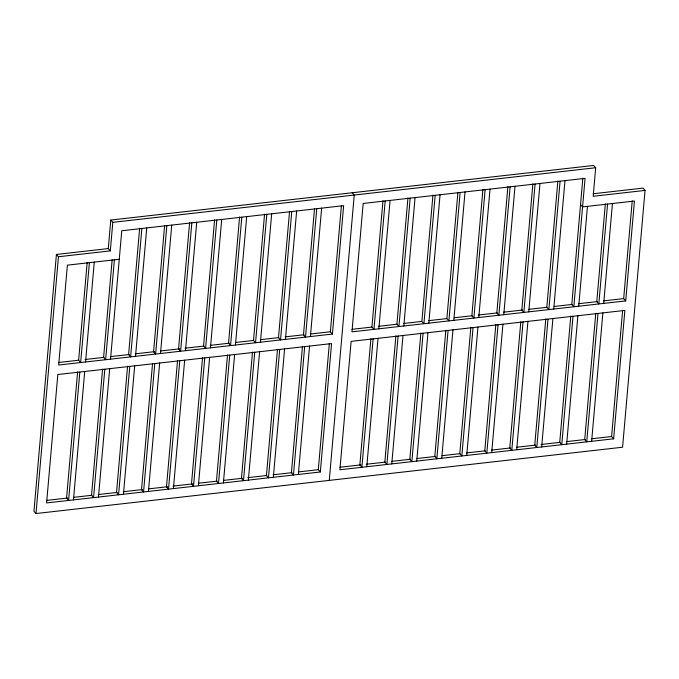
<?xml version="1.0" encoding="UTF-8"?>
<svg xmlns="http://www.w3.org/2000/svg" width="679" height="679" viewBox="0 0 679 679"><rect width="100%" height="100%" fill="white"/><g stroke="black" fill="none" stroke-linecap="round" stroke-linejoin="round"><path stroke-width="1.02" d="M56.416 254.447L58.453 256.747L110.321 250.882L108.292 248.582L56.416 254.447L33.95 511.253L35.987 513.545L622.584 447.223L645.05 190.417L643.013 188.117L593.217 193.753M35.987 513.545L58.453 256.747M77.61 371.846L66.559 498.148L68.587 500.448L79.825 372.041M87.175 262.467L78.62 360.235L80.657 362.527L89.399 262.663M73.476 499.888L84.714 371.489M85.546 361.975L94.279 262.111M108.292 248.582L110.787 220.047L593.641 165.455L595.678 167.747L593.183 196.282L645.05 190.417M110.321 250.882L112.816 222.347L110.787 220.047M102.588 369.02L91.538 495.322L93.575 497.622L104.812 369.215M112.162 259.641L103.607 357.409L105.644 359.709L114.378 259.836M98.463 497.07L109.701 368.663M110.533 359.157L121.762 230.75L343.642 205.661L332.404 334.068L58.657 365.022L67.399 265.149L119.266 259.285M127.576 366.202L116.525 492.496L118.562 494.796L129.791 366.388M139.645 228.28L128.594 354.582L130.623 356.882L141.86 228.475M123.451 494.244L134.68 365.837M135.511 356.331L146.749 227.923M152.563 363.375L141.512 489.669L143.549 491.969L154.778 363.571M164.624 225.462L153.573 351.756L155.61 354.056L166.847 225.657M148.438 491.418L159.667 363.019M160.499 353.504L171.736 225.097M177.542 360.549L166.491 486.843L168.528 489.143L179.765 360.744M189.611 222.636L178.56 348.93L180.597 351.23L191.826 222.831M173.417 488.591L184.654 360.193M185.486 350.678L196.715 222.279M202.529 357.723L191.478 484.017L193.515 486.317L204.752 357.918M214.598 219.809L203.547 346.103L205.584 348.403L216.813 220.004M198.404 485.765L209.633 357.366M210.473 347.852L221.702 219.453M227.516 354.896L216.465 481.199L218.502 483.499L229.731 355.092M239.577 216.983L228.534 343.285L230.563 345.586L241.8 217.178M223.391 482.947L234.62 354.54M235.452 345.025L246.689 216.626M252.495 352.07L241.452 478.372L243.481 480.673L254.718 352.265M264.564 214.157L253.513 340.459L255.55 342.759L266.788 214.352M248.37 480.121L259.607 351.714M260.439 342.208L271.676 213.8M277.482 349.252L266.431 475.546L268.468 477.846L279.706 349.447M289.551 211.33L278.5 337.633L280.537 339.933L291.766 211.525M273.357 477.295L284.594 348.887M285.426 339.381L296.655 210.974M302.469 346.426L291.418 472.72L293.455 475.02L304.684 346.621M314.53 208.512L303.488 334.806L305.516 337.107L316.753 208.708M298.344 474.468L309.573 346.069M310.405 336.555L321.642 208.147M320.335 471.981L331.573 343.582L57.825 374.528L46.596 502.935L320.335 471.981L318.307 469.681L329.357 343.387M332.404 334.068L330.367 331.768L341.418 205.474M329.281 480.384L354.251 195.051L352.214 192.751M370.904 338.685L359.853 464.988L361.89 467.279L373.127 338.88M382.973 200.772L371.922 327.066L373.959 329.366L385.188 200.967M366.779 466.728L378.016 338.329M378.848 328.814L390.077 200.415M395.891 335.859L384.84 462.161L386.877 464.461L398.106 336.054M407.952 197.945L396.909 324.248L398.938 326.548L410.175 198.141M391.766 463.91L402.995 335.502M403.827 325.988L415.064 197.589M420.87 333.033L409.827 459.335L411.856 461.635L423.093 333.228M432.939 195.119L421.888 321.422L423.925 323.722L435.163 195.314M416.745 461.083L427.982 332.676M428.814 323.17L440.051 194.763M445.857 330.215L434.806 456.509L436.843 458.809L448.081 330.41M457.926 192.301L446.875 318.595L448.912 320.895L460.141 192.488M441.732 458.257L452.969 329.85M453.801 320.344L465.03 191.936M470.844 327.388L459.793 453.682L461.83 455.982L473.059 327.584M482.913 189.475L471.863 315.769L473.891 318.069L485.129 189.67M466.719 455.431L477.948 327.032M478.78 317.517L490.017 189.118M495.831 324.562L484.781 450.856L486.818 453.156L498.046 324.757M507.892 186.649L496.841 312.943L498.878 315.243L510.116 186.844M491.698 452.604L502.935 324.206M503.767 314.691L515.005 186.292M520.81 321.736L509.759 448.038L511.796 450.338L523.034 321.931M532.879 183.822L521.828 310.116L523.865 312.416L535.094 184.017M516.685 449.778L527.923 321.379M528.754 311.865L539.983 183.466M545.797 318.909L534.746 445.212L536.783 447.512L548.012 319.105M560.082 181.191L548.853 309.599L546.816 307.298L557.866 180.996M541.672 446.96L552.901 318.553M553.733 309.047L564.97 180.639M570.784 316.083L559.734 442.385L561.771 444.686L573 316.278M582.845 178.178L571.794 304.472L573.831 306.772L585.069 178.365L363.189 203.454L351.96 331.853L625.707 300.907L634.441 201.035L582.574 206.9L580.537 204.6M566.659 444.134L577.888 315.727M578.72 306.221L587.462 206.348M595.763 313.265L584.721 439.559L586.749 441.859L597.987 313.46M605.337 203.878L596.782 301.646L598.819 303.946L607.552 204.073M591.638 441.308L602.876 312.9M603.707 303.394L612.441 203.522M613.638 438.821L624.875 310.413L351.128 341.367L339.89 469.775L613.638 438.821L611.601 436.521L622.651 310.227M625.707 300.907L623.67 298.607L632.225 200.84M112.816 222.347L595.678 167.747M58.733 362.484L78.739 360.218M85.053 359.505L104.006 357.358M110.321 356.645L129.273 354.506M135.588 353.793L154.54 351.646M160.855 350.933L179.808 348.794M185.078 348.191L204.023 346.052M210.346 345.339L229.298 343.192M235.613 342.479L253.513 340.459M260.88 339.627L278.78 337.599M285.095 336.886L304.048 334.747M310.362 334.026L330.367 331.768M352.028 329.315L372.033 327.057M378.347 326.344L397.3 324.197M403.623 323.484L421.515 321.464M428.89 320.632L446.79 318.604M454.158 317.772L472.058 315.752M478.372 315.031L497.325 312.892M503.64 312.179L522.592 310.031M528.907 309.318L546.807 307.298M554.183 306.467L572.074 304.438M578.398 303.725L597.35 301.586M603.665 300.865L623.67 298.607M46.664 500.398L67.722 498.013M74.036 497.3L91.937 495.28M98.251 494.558L117.204 492.419M123.527 491.706L142.471 489.559M148.794 488.846L167.747 486.707M173.009 486.113L193.014 483.847M198.276 483.253L217.229 481.105M223.544 480.392L242.496 478.254M247.759 477.66L266.711 475.512M273.034 474.799L291.978 472.66M298.302 471.947L318.307 469.681M339.967 467.237L361.024 464.852M366.287 464.258L385.239 462.11M391.554 461.397L410.506 459.259M416.821 458.546L435.774 456.398M442.088 455.685L459.989 453.665M466.303 452.944L485.256 450.805M491.579 450.092L510.532 447.945M516.846 447.232L535.799 445.093M541.061 444.499L560.014 442.352M566.328 441.639L585.281 439.5M591.596 438.778L611.601 436.521"/></g></svg>
